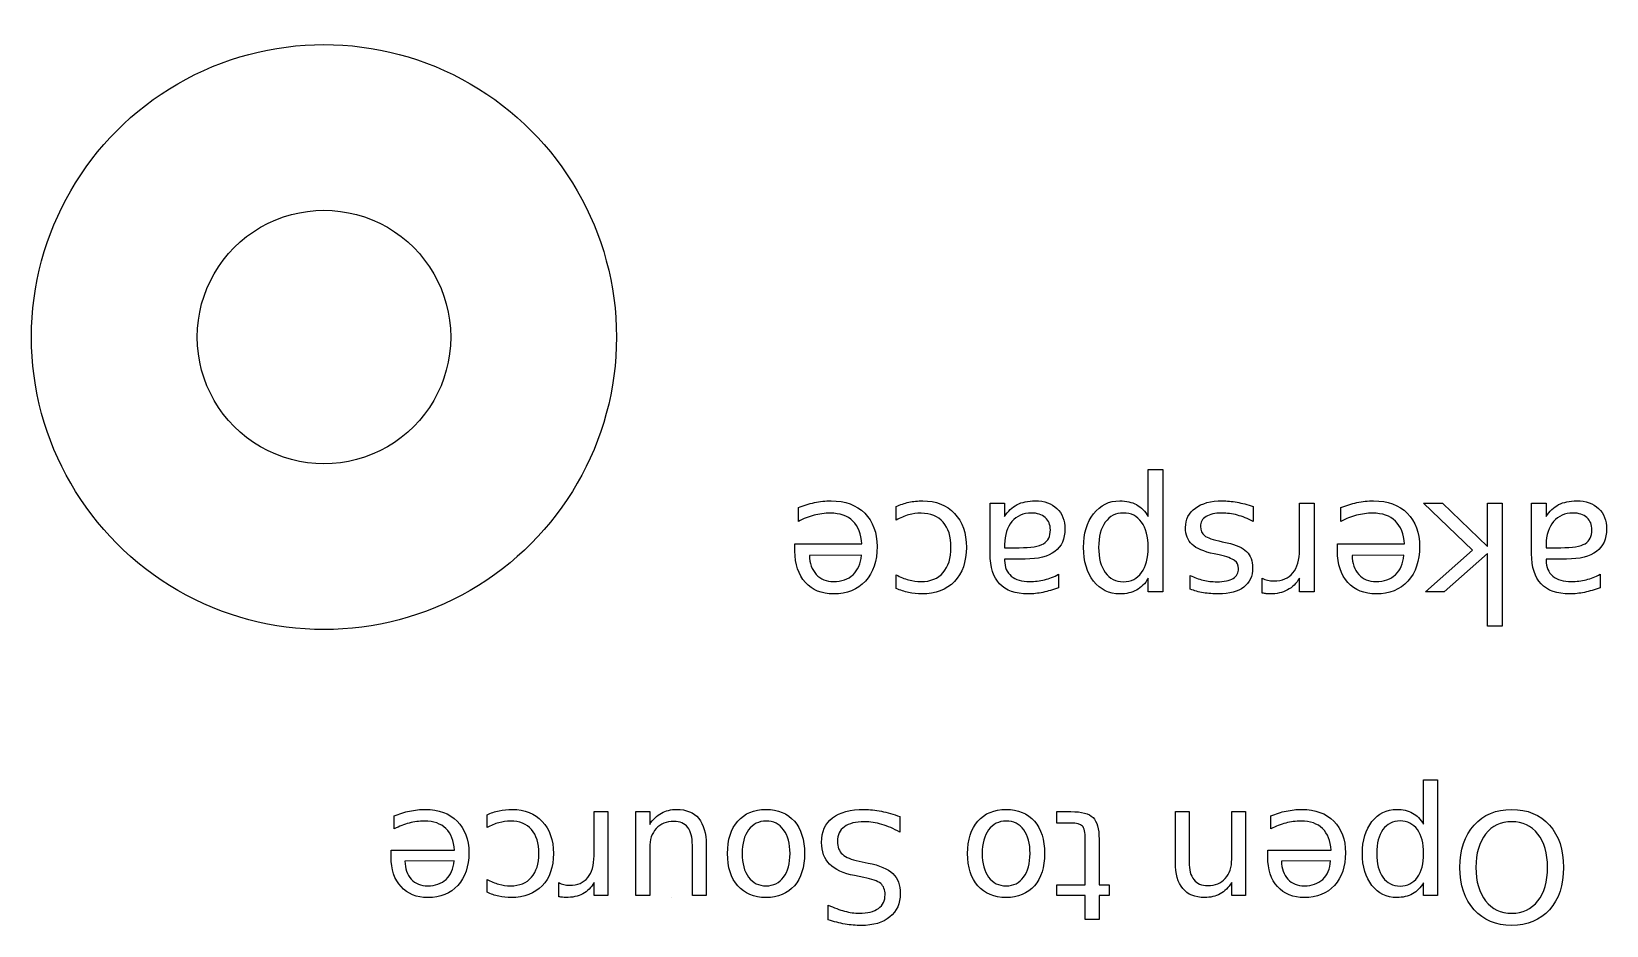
# Model space of a CAD drawing. Extents: x 10 to 227, y 10 to 289.
# Drawn here: x 34.38 to 49.92, y 172.34 to 181.16 of the extents above; entities that cross this region are included whole.
import ezdxf

# ---------------------------------------------------------------- set-up
doc = ezdxf.new("R2010")
doc.units = 0
doc.layers.add('Layer_1', color=7, linetype='CONTINUOUS')

msp = doc.modelspace()

# ---------------------------------------------------------------- linework, layer by layer
at = {"layer": 'Layer_1', "color": 7}
msp.add_line((38.516169, 178.147884), (38.516169, 178.147884), dxfattribs=at)
at = {"layer": 'Layer_1', "color": 5}
msp.add_line((40.150784, 178.147884), (40.150784, 178.147884), dxfattribs=at)
at = {"layer": 'Layer_1', "color": 3}
for p, q in [((45.395006, 176.378755), (45.395006, 176.842336)), ((45.395006, 176.842336), (45.539388, 176.842336)), ((45.539388, 176.842336), (45.539388, 175.635775)), ((41.94468, 176.32959), (41.94468, 176.465386)), ((42.910085, 176.343631), (42.910085, 176.476306)), ((43.835687, 176.011171), (43.835687, 176.509873)), ((43.835687, 176.509873), (43.979288, 176.509873)), ((43.979288, 176.509873), (43.979288, 176.377198)), ((46.431424, 176.477869), (46.431424, 176.329586)), ((46.887217, 176.049439), (46.887217, 176.509899)), ((46.887217, 176.509899), (47.031598, 176.509899)), ((47.031598, 176.509899), (47.031598, 175.635805)), ((47.29538, 176.32959), (47.29538, 176.465386)), ((48.593251, 176.044726), (48.110158, 176.509869)), ((48.110158, 176.509869), (48.297464, 176.509869)), ((48.297464, 176.509869), (48.741534, 176.082968)), ((48.741534, 176.082968), (48.741534, 176.509869)), ((48.741534, 176.509869), (48.885916, 176.509869)), ((48.885916, 176.509869), (48.885916, 175.295503)), ((49.17702, 176.011171), (49.17702, 176.509873)), ((49.17702, 176.509873), (49.320621, 176.509873)), ((49.320621, 176.509873), (49.320621, 176.377198)), ((45.395006, 176.378757), (45.395006, 176.378755)), ((41.911122, 176.036922), (41.911122, 176.107162)), ((41.911122, 176.107162), (42.571374, 176.107162)), ((41.911122, 176.036927), (41.911122, 176.036922)), ((43.835684, 176.011162), (43.835687, 176.011171)), ((43.979289, 176.102479), (43.979289, 176.070479)), ((43.979289, 176.070479), (44.122108, 176.070481)), ((44.906451, 176.073602), (44.906451, 176.073602)), ((46.094284, 175.998677), (46.045114, 176.009607)), ((46.123148, 176.129806), (46.173098, 176.118096)), ((47.26182, 176.036922), (47.26182, 176.107162)), ((47.26182, 176.107162), (47.922073, 176.107162)), ((47.261821, 176.036927), (47.26182, 176.036922)), ((48.129669, 175.635775), (48.593251, 176.044726)), ((48.741534, 176.012728), (48.313072, 175.635775)), ((48.741534, 175.295503), (48.741534, 176.012728)), ((49.177017, 176.011162), (49.17702, 176.011171)), ((49.320623, 176.102479), (49.320623, 176.070479)), ((49.320623, 176.070479), (49.463442, 176.070481)), ((42.566698, 175.995563), (42.054723, 175.994782)), ((44.180632, 175.958105), (43.979279, 175.958105)), ((43.979279, 175.958105), (43.979279, 175.944055)), ((47.917396, 175.995563), (47.405421, 175.994782)), ((49.521966, 175.958105), (49.320612, 175.958105)), ((49.320612, 175.958105), (49.320612, 175.944055)), ((42.910085, 175.669334), (42.910085, 175.80357)), ((44.509981, 175.808259), (44.509981, 175.675584)), ((45.395006, 175.635775), (45.395006, 175.76845)), ((45.810201, 175.66153), (45.810201, 175.797327)), ((46.520411, 175.622536), (46.519622, 175.770011)), ((46.887217, 175.635805), (46.887217, 175.771602)), ((49.851314, 175.808259), (49.851314, 175.675584)), ((42.910085, 175.669329), (42.910085, 175.669334)), ((45.539388, 175.635775), (45.395006, 175.635775)), ((45.810189, 175.661538), (45.810201, 175.66153)), ((47.031598, 175.635805), (46.887217, 175.635805)), ((48.313072, 175.635775), (48.129669, 175.635775)), ((48.885916, 175.295503), (48.741534, 175.295503)), ((48.111135, 173.343762), (48.111135, 173.782703)), ((48.111135, 173.782703), (48.247843, 173.782703)), ((48.247843, 173.782703), (48.247843, 172.640273)), ((37.960056, 173.297216), (37.960056, 173.425795)), ((38.874147, 173.310506), (38.874147, 173.436129)), ((39.929381, 173.031871), (39.929381, 173.467857)), ((39.929381, 173.467857), (40.066089, 173.467857)), ((40.066089, 173.467857), (40.066089, 172.640223)), ((40.342453, 172.640276), (40.342453, 173.46791)), ((40.342453, 173.46791), (40.478422, 173.46791)), ((40.478422, 173.46791), (40.478422, 173.340809)), ((42.945813, 173.419126), (42.945813, 173.265422)), ((44.493933, 173.354108), (44.493933, 173.467908)), ((44.493933, 173.467908), (44.633597, 173.467908)), ((45.662964, 172.968371), (45.662964, 173.467907)), ((45.662964, 173.467907), (45.798933, 173.467907)), ((45.798933, 173.467907), (45.798933, 172.972804)), ((46.219405, 173.000143), (46.219405, 173.467904)), ((46.219405, 173.467904), (46.356113, 173.467904)), ((46.356113, 173.467904), (46.356113, 172.64027)), ((46.605876, 173.297216), (46.605876, 173.425795)), ((44.633597, 173.354108), (44.493933, 173.354108)), ((48.111135, 173.343762), (48.111135, 173.343762)), ((37.928279, 173.020098), (37.928279, 173.086608)), ((37.928279, 173.086608), (38.553439, 173.086608)), ((40.478422, 173.109515), (40.478422, 172.640276)), ((40.899634, 172.640273), (40.899634, 173.136114)), ((41.035601, 173.141286), (41.035603, 173.141287)), ((41.035603, 173.141287), (41.035603, 172.640273)), ((44.773997, 172.745944), (44.773997, 173.195231)), ((44.910701, 173.19523), (44.910701, 172.745944)), ((46.5741, 173.020098), (46.5741, 173.086608)), ((46.5741, 173.086608), (47.199259, 173.086608)), ((47.648547, 173.054829), (47.648547, 173.054829)), ((37.928284, 173.020106), (37.928279, 173.020098)), ((38.549004, 172.980934), (38.064248, 172.980198)), ((42.543083, 172.978703), (42.633973, 172.960963)), ((45.662966, 172.968371), (45.662964, 172.968371)), ((46.574103, 173.020106), (46.5741, 173.020098)), ((47.194824, 172.980934), (46.710068, 172.980198)), ((38.874147, 172.672048), (38.874147, 172.799149)), ((39.582064, 172.627669), (39.581331, 172.767374)), ((39.929381, 172.640223), (39.929381, 172.768802)), ((41.626032, 172.735596), (41.626031, 172.735598)), ((42.589635, 172.818369), (42.499485, 172.836839)), ((43.993656, 172.735596), (43.993655, 172.735598)), ((44.493931, 172.640273), (44.493931, 172.745944)), ((44.493931, 172.745944), (44.773997, 172.745944)), ((44.910701, 172.745944), (45.010461, 172.745944)), ((45.010461, 172.745944), (45.010461, 172.640273)), ((46.219405, 172.64027), (46.219405, 172.768849)), ((48.111135, 172.640273), (48.111135, 172.765896)), ((38.874147, 172.672043), (38.874147, 172.672048)), ((40.066089, 172.640223), (39.929381, 172.640223)), ((40.478422, 172.640276), (40.342453, 172.640276)), ((40.693465, 172.620321), (40.693465, 172.620321)), ((41.035603, 172.640273), (40.899634, 172.640273)), ((41.626031, 172.620321), (41.626031, 172.620321)), ((43.993655, 172.620321), (43.993655, 172.620321)), ((44.773997, 172.640273), (44.493931, 172.640273)), ((44.773997, 172.405284), (44.773997, 172.640273)), ((45.010461, 172.640273), (44.910701, 172.640273)), ((44.910701, 172.640273), (44.910701, 172.405284)), ((46.356113, 172.64027), (46.219405, 172.64027)), ((48.247843, 172.640273), (48.111135, 172.640273)), ((42.240105, 172.40085), (42.240105, 172.546425)), ((48.980151, 172.465878), (48.980151, 172.465878)), ((42.240113, 172.400833), (42.240105, 172.40085)), ((44.910701, 172.405284), (44.773997, 172.405284)), ((48.980151, 172.344689), (48.980151, 172.344689))]:
    msp.add_line(p, q, dxfattribs=at)
at = {"layer": 'Layer_1', "color": 5}
for points in [[(35.823861, 180.646034), (36.716364, 181.161321), (37.815974, 181.161321), (38.708477, 180.646034)], [(34.381554, 178.147884), (34.381554, 179.178458), (34.931358, 180.130747), (35.823861, 180.646034)], [(38.708477, 180.646034), (39.60098, 180.130747), (40.150784, 179.178458), (40.150784, 178.147884)], [(35.823861, 175.649734), (34.931358, 176.165021), (34.381554, 177.11731), (34.381554, 178.147884)], [(40.150784, 178.147884), (40.150784, 177.11731), (39.60098, 176.165021), (38.708477, 175.649734)], [(38.708477, 175.649734), (37.815974, 175.134447), (36.716364, 175.134447), (35.823861, 175.649734)]]:
    msp.add_open_spline(points, degree=3, dxfattribs=at)
at = {"layer": 'Layer_1', "color": 7}
for points in [[(36.641169, 179.230416), (37.02792, 179.453707), (37.504418, 179.453707), (37.891169, 179.230416)], [(36.016169, 178.147884), (36.016169, 178.594466), (36.254418, 179.007125), (36.641169, 179.230416)], [(37.891169, 179.230416), (38.27792, 179.007125), (38.516169, 178.594466), (38.516169, 178.147884)], [(36.641169, 177.065352), (36.254418, 177.288643), (36.016169, 177.701302), (36.016169, 178.147884)], [(38.516169, 178.147884), (38.516169, 177.701302), (38.27792, 177.288643), (37.891169, 177.065352)], [(37.891169, 177.065352), (37.504418, 176.842061), (37.02792, 176.842061), (36.641169, 177.065352)]]:
    msp.add_open_spline(points, degree=3, dxfattribs=at)
at = {"layer": 'Layer_1', "color": 3}
for points in [[(41.94468, 176.465386), (41.996187, 176.487239), (42.048997, 176.503889), (42.10311, 176.515336)], [(42.10311, 176.515336), (42.157223, 176.526783), (42.212114, 176.532506), (42.267783, 176.532506)], [(42.267783, 176.532506), (42.407222, 176.532506), (42.517784, 176.491923), (42.59947, 176.410758)], [(42.910085, 176.476306), (42.950145, 176.495039), (42.991769, 176.509086), (43.034956, 176.518446)], [(43.034956, 176.518446), (43.077623, 176.527813), (43.123148, 176.532496), (43.171533, 176.532496)], [(43.171533, 176.532496), (43.303167, 176.532496), (43.407746, 176.491133), (43.48527, 176.408406)], [(43.979288, 176.377198), (44.012068, 176.430271), (44.052911, 176.469553), (44.101817, 176.495044)], [(44.101817, 176.495044), (44.150724, 176.520017), (44.210557, 176.532504), (44.281318, 176.532504)], [(44.281318, 176.532504), (44.370809, 176.532504), (44.442089, 176.507531), (44.495159, 176.457584)], [(44.857283, 176.406071), (44.923363, 176.490358), (45.009472, 176.532502), (45.115609, 176.532502)], [(45.115609, 176.532502), (45.179602, 176.532502), (45.234753, 176.520015), (45.281062, 176.495042)], [(45.281062, 176.495042), (45.326849, 176.469549), (45.36483, 176.430787), (45.395006, 176.378757)], [(45.860142, 176.461479), (45.924135, 176.508826), (46.012325, 176.532499), (46.124711, 176.532499)], [(46.124711, 176.532499), (46.171538, 176.532499), (46.220445, 176.527816), (46.271434, 176.518449)], [(46.271434, 176.518449), (46.321901, 176.509602), (46.375231, 176.496076), (46.431424, 176.477869)], [(47.29538, 176.465386), (47.346887, 176.487239), (47.399696, 176.503889), (47.453809, 176.515336)], [(47.453809, 176.515336), (47.507922, 176.526783), (47.562813, 176.532506), (47.618482, 176.532506)], [(47.618482, 176.532506), (47.757921, 176.532506), (47.868483, 176.491923), (47.950169, 176.410758)], [(49.320621, 176.377198), (49.353401, 176.430271), (49.394244, 176.469553), (49.44315, 176.495044)], [(49.44315, 176.495044), (49.492057, 176.520017), (49.55189, 176.532504), (49.622651, 176.532504)], [(49.622651, 176.532504), (49.712142, 176.532504), (49.783422, 176.507531), (49.836492, 176.457584)], [(42.099208, 176.39046), (42.047181, 176.376933), (41.995672, 176.356643), (41.94468, 176.32959)], [(42.259198, 176.41075), (42.204045, 176.41075), (42.150715, 176.403987), (42.099208, 176.39046)], [(42.482404, 176.33349), (42.428817, 176.384997), (42.354415, 176.41075), (42.259198, 176.41075)], [(42.571374, 176.107162), (42.565107, 176.206018), (42.535451, 176.281461), (42.482404, 176.33349)], [(42.59947, 176.410758), (42.680636, 176.329592), (42.721219, 176.21981), (42.721219, 176.081412)], [(43.032614, 176.394361), (42.991514, 176.382914), (42.950671, 176.366004), (42.910085, 176.343631)], [(43.155924, 176.410751), (43.114297, 176.410751), (43.073194, 176.405288), (43.032614, 176.394361)], [(43.372886, 176.322561), (43.321379, 176.381354), (43.249059, 176.410751), (43.155924, 176.410751)], [(43.450146, 176.0736), (43.450146, 176.180261), (43.424393, 176.263248), (43.372886, 176.322561)], [(43.48527, 176.408406), (43.562793, 176.325679), (43.601555, 176.214076), (43.601555, 176.073597)], [(44.051869, 176.328026), (44.003482, 176.271313), (43.979289, 176.19613), (43.979289, 176.102479)], [(44.243076, 176.412316), (44.163471, 176.412316), (44.099736, 176.384219), (44.051869, 176.328026)], [(44.380434, 176.367826), (44.346614, 176.397486), (44.300828, 176.412316), (44.243076, 176.412316)], [(44.430384, 176.246078), (44.430384, 176.297065), (44.413734, 176.337647), (44.380434, 176.367826)], [(44.495159, 176.457584), (44.547706, 176.407117), (44.573979, 176.339739), (44.573979, 176.25545)], [(44.757383, 176.073603), (44.757383, 176.210961), (44.790683, 176.321784), (44.857283, 176.406071)], [(44.972011, 176.322563), (44.928304, 176.26221), (44.906451, 176.179223), (44.906451, 176.073602)], [(45.150732, 176.412313), (45.074769, 176.412313), (45.015196, 176.382396), (44.972011, 176.322563)], [(45.330234, 176.322563), (45.286527, 176.382396), (45.226693, 176.412313), (45.150732, 176.412313)], [(45.395014, 176.073602), (45.395014, 176.179222), (45.373421, 176.262209), (45.330234, 176.322563)], [(45.763372, 176.26871), (45.763372, 176.349876), (45.795629, 176.414132), (45.860142, 176.461479)], [(45.965501, 176.377976), (45.929081, 176.354563), (45.910871, 176.321786), (45.910871, 176.279646)], [(46.121589, 176.412316), (46.053951, 176.412316), (46.001922, 176.400869), (45.965501, 176.377976)], [(46.274555, 176.392026), (46.223048, 176.405553), (46.17206, 176.412316), (46.121589, 176.412316)], [(46.431424, 176.329586), (46.378351, 176.357159), (46.326061, 176.377973), (46.274555, 176.392026)], [(47.449907, 176.39046), (47.39788, 176.376933), (47.346371, 176.356643), (47.29538, 176.32959)], [(47.609897, 176.41075), (47.554744, 176.41075), (47.501414, 176.403987), (47.449907, 176.39046)], [(47.833103, 176.33349), (47.77951, 176.384997), (47.705108, 176.41075), (47.609897, 176.41075)], [(47.922073, 176.107162), (47.915806, 176.206018), (47.88615, 176.281461), (47.833103, 176.33349)], [(47.950169, 176.410758), (48.031335, 176.329592), (48.071918, 176.21981), (48.071918, 176.081412)], [(49.393203, 176.328026), (49.344816, 176.271313), (49.320623, 176.19613), (49.320623, 176.102479)], [(49.584411, 176.412316), (49.504806, 176.412316), (49.44107, 176.384219), (49.393203, 176.328026)], [(49.721768, 176.367826), (49.687948, 176.397486), (49.642162, 176.412316), (49.584411, 176.412316)], [(49.771718, 176.246078), (49.771718, 176.297065), (49.755068, 176.337647), (49.721768, 176.367826)], [(49.836492, 176.457584), (49.889039, 176.407117), (49.915312, 176.339739), (49.915312, 176.25545)], [(44.363264, 176.110281), (44.408011, 176.136814), (44.430384, 176.18208), (44.430384, 176.246078)], [(44.573979, 176.25545), (44.573979, 176.157115), (44.541199, 176.082973), (44.475639, 176.033025)], [(45.828152, 176.102477), (45.784965, 176.142017), (45.763372, 176.197428), (45.763372, 176.26871)], [(45.910871, 176.279646), (45.910871, 176.240626), (45.924138, 176.210709), (45.950671, 176.189896)], [(45.950671, 176.189896), (45.976684, 176.169083), (46.034177, 176.149053), (46.123148, 176.129806)], [(49.704598, 176.110281), (49.749345, 176.136814), (49.771718, 176.18208), (49.771718, 176.246078)], [(49.915312, 176.25545), (49.915312, 176.157115), (49.882532, 176.082973), (49.816972, 176.033025)], [(42.01414, 175.728653), (41.945461, 175.804096), (41.911122, 175.906854), (41.911122, 176.036927)], [(42.721219, 176.081412), (42.721219, 175.938331), (42.682717, 175.824907), (42.605713, 175.74114)], [(43.372886, 175.82542), (43.424393, 175.884213), (43.450146, 175.96694), (43.450146, 176.0736)], [(43.601555, 176.073597), (43.601555, 175.931037), (43.562533, 175.818914), (43.484489, 175.737228)], [(43.929334, 175.713034), (43.866901, 175.778594), (43.835684, 175.87797), (43.835684, 176.011162)], [(44.122108, 176.070481), (44.238133, 176.070481), (44.318519, 176.083748), (44.363264, 176.110281)], [(44.475639, 176.033025), (44.409559, 175.983078), (44.311223, 175.958105), (44.180632, 175.958105)], [(44.857283, 175.741136), (44.790683, 175.825423), (44.757383, 175.936246), (44.757383, 176.073603)], [(44.906451, 176.073602), (44.906451, 175.967983), (44.928304, 175.885256), (44.972011, 175.825422)], [(45.330234, 175.825422), (45.373421, 175.885255), (45.395014, 175.967982), (45.395014, 176.073602)], [(46.045114, 176.009607), (45.943137, 176.03146), (45.870816, 176.062417), (45.828152, 176.102477)], [(46.24803, 175.944827), (46.222537, 175.96356), (46.171288, 175.98151), (46.094284, 175.998677)], [(46.173098, 176.118096), (46.262069, 176.099363), (46.326325, 176.070746), (46.365867, 176.032246)], [(46.365867, 176.032246), (46.405407, 175.993226), (46.425177, 175.939896), (46.425177, 175.872256)], [(46.822437, 175.822331), (46.865624, 175.874878), (46.887217, 175.95058), (46.887217, 176.049439)], [(47.364839, 175.728653), (47.29616, 175.804096), (47.261821, 175.906854), (47.261821, 176.036927)], [(48.071918, 176.081412), (48.071918, 175.938331), (48.033416, 175.824907), (47.956413, 175.74114)], [(49.270667, 175.713034), (49.208234, 175.778594), (49.177017, 175.87797), (49.177017, 176.011162)], [(49.463442, 176.070481), (49.579467, 176.070481), (49.659853, 176.083748), (49.704598, 176.110281)], [(49.816972, 176.033025), (49.750892, 175.983078), (49.652557, 175.958105), (49.521966, 175.958105)], [(42.054723, 175.994782), (42.05579, 175.916217), (42.077903, 175.853522), (42.121063, 175.806696)], [(42.483968, 175.804356), (42.531835, 175.849623), (42.559411, 175.913358), (42.566698, 175.995563)], [(43.979279, 175.944055), (43.979279, 175.877975), (44.001132, 175.826986), (44.044839, 175.791089)], [(46.2332, 175.767667), (46.26858, 175.78952), (46.28627, 175.822297), (46.28627, 175.865997)], [(46.28627, 175.865997), (46.28627, 175.899297), (46.273523, 175.925574), (46.24803, 175.944827)], [(46.425177, 175.872256), (46.425177, 175.790049), (46.39604, 175.726573), (46.337767, 175.681828)], [(47.405421, 175.994782), (47.406488, 175.916217), (47.428601, 175.853522), (47.471761, 175.806696)], [(47.834666, 175.804356), (47.882533, 175.849623), (47.910109, 175.913358), (47.917396, 175.995563)], [(49.320612, 175.944055), (49.320612, 175.877975), (49.342465, 175.826986), (49.386172, 175.791089)], [(42.292757, 175.614709), (42.17517, 175.614709), (42.082298, 175.65269), (42.01414, 175.728653)], [(42.121063, 175.806696), (42.16373, 175.759869), (42.220442, 175.736456), (42.291199, 175.736456)], [(42.291199, 175.736456), (42.371324, 175.736456), (42.435581, 175.759089), (42.483968, 175.804356)], [(42.605713, 175.74114), (42.52819, 175.656853), (42.423871, 175.614709), (42.292757, 175.614709)], [(42.910085, 175.80357), (42.950665, 175.781197), (42.991508, 175.764547), (43.032614, 175.75362)], [(43.032614, 175.75362), (43.073194, 175.742173), (43.114297, 175.73645), (43.155924, 175.73645)], [(43.155924, 175.73645), (43.249057, 175.73645), (43.321377, 175.766107), (43.372886, 175.82542)], [(43.484489, 175.737228), (43.405925, 175.655542), (43.298484, 175.614699), (43.162167, 175.614699)], [(44.212633, 175.614704), (44.086202, 175.614704), (43.991769, 175.647481), (43.929334, 175.713034)], [(44.044839, 175.791089), (44.088026, 175.754669), (44.1489, 175.736459), (44.227462, 175.736459)], [(44.227462, 175.736459), (44.277409, 175.736459), (44.326056, 175.742442), (44.373404, 175.754409)], [(44.373404, 175.754409), (44.420751, 175.766376), (44.466276, 175.784326), (44.509981, 175.808259)], [(45.115609, 175.614705), (45.009469, 175.614705), (44.92336, 175.656849), (44.857283, 175.741136)], [(44.972011, 175.825422), (45.015198, 175.765069), (45.074771, 175.734892), (45.150732, 175.734892)], [(45.150732, 175.734892), (45.226695, 175.734892), (45.286529, 175.765069), (45.330234, 175.825422)], [(45.395006, 175.76845), (45.364826, 175.716423), (45.326845, 175.677922), (45.281062, 175.652945)], [(45.810201, 175.797327), (45.850781, 175.776514), (45.892925, 175.760904), (45.936633, 175.750497)], [(45.936633, 175.750497), (45.98034, 175.74009), (46.025605, 175.734887), (46.072429, 175.734887)], [(46.072429, 175.734887), (46.14371, 175.734887), (46.1973, 175.745814), (46.2332, 175.767667)], [(46.519622, 175.770011), (46.535749, 175.760644), (46.553439, 175.753881), (46.572692, 175.749721)], [(46.572692, 175.749721), (46.591425, 175.745054), (46.612239, 175.742721), (46.635132, 175.742721)], [(46.635132, 175.742721), (46.716297, 175.742721), (46.778732, 175.769258), (46.822437, 175.822331)], [(46.887217, 175.771602), (46.857037, 175.718529), (46.817755, 175.679247), (46.76937, 175.653756)], [(47.643456, 175.614709), (47.52587, 175.614709), (47.432998, 175.65269), (47.364839, 175.728653)], [(47.471761, 175.806696), (47.514428, 175.759869), (47.57114, 175.736456), (47.641897, 175.736456)], [(47.641897, 175.736456), (47.722022, 175.736456), (47.786279, 175.759089), (47.834666, 175.804356)], [(47.956413, 175.74114), (47.878889, 175.656853), (47.77457, 175.614709), (47.643456, 175.614709)], [(49.553967, 175.614704), (49.427536, 175.614704), (49.333102, 175.647481), (49.270667, 175.713034)], [(49.386172, 175.791089), (49.429359, 175.754669), (49.490233, 175.736459), (49.568795, 175.736459)], [(49.568795, 175.736459), (49.618742, 175.736459), (49.667389, 175.742442), (49.714737, 175.754409)], [(49.714737, 175.754409), (49.762084, 175.766376), (49.807609, 175.784326), (49.851314, 175.808259)], [(43.032614, 175.628749), (42.990474, 175.637596), (42.949631, 175.651122), (42.910085, 175.669329)], [(43.162167, 175.614699), (43.11794, 175.614699), (43.074756, 175.619382), (43.032614, 175.628749)], [(44.357015, 175.630314), (44.307588, 175.619907), (44.259461, 175.614704), (44.212633, 175.614704)], [(44.509981, 175.675584), (44.457434, 175.655291), (44.406446, 175.640201), (44.357015, 175.630314)], [(45.281062, 175.652945), (45.234755, 175.627452), (45.179604, 175.614705), (45.115609, 175.614705)], [(45.939743, 175.626418), (45.892916, 175.634225), (45.849732, 175.645931), (45.810189, 175.661538)], [(46.089587, 175.614708), (46.036514, 175.614708), (45.986566, 175.618611), (45.939743, 175.626418)], [(46.337767, 175.681828), (46.279494, 175.637081), (46.196767, 175.614708), (46.089587, 175.614708)], [(46.560211, 175.617036), (46.548244, 175.618103), (46.534978, 175.619936), (46.520411, 175.622536)], [(46.592991, 175.614736), (46.583104, 175.614736), (46.572178, 175.615503), (46.560211, 175.617036)], [(46.76937, 175.653756), (46.720983, 175.627743), (46.66219, 175.614736), (46.592991, 175.614736)], [(49.698348, 175.630314), (49.648921, 175.619907), (49.600794, 175.614704), (49.553967, 175.614704)], [(49.851314, 175.675584), (49.798767, 175.655291), (49.747779, 175.640201), (49.698348, 175.630314)], [(37.960056, 173.425795), (38.008829, 173.446488), (38.058832, 173.462252), (38.110065, 173.473085)], [(38.257857, 173.374066), (38.205637, 173.374066), (38.155141, 173.367663), (38.10637, 173.354856)], [(38.110065, 173.473085), (38.161298, 173.483925), (38.213272, 173.489345), (38.265985, 173.489345)], [(38.469199, 173.300906), (38.418459, 173.349679), (38.348012, 173.374066), (38.257857, 173.374066)], [(38.265985, 173.489345), (38.398012, 173.489345), (38.502698, 173.450919), (38.580043, 173.374067)], [(38.580043, 173.374067), (38.656895, 173.297215), (38.695321, 173.193268), (38.695321, 173.062226)], [(38.874147, 173.436129), (38.91208, 173.453862), (38.951491, 173.467162), (38.99238, 173.476029)], [(38.990163, 173.358536), (38.951243, 173.347696), (38.912571, 173.331686), (38.874147, 173.310506)], [(39.106919, 173.374056), (39.067506, 173.374056), (39.028587, 173.368883), (38.990163, 173.358536)], [(38.99238, 173.476029), (39.032773, 173.484896), (39.075879, 173.489329), (39.121698, 173.489329)], [(39.312349, 173.290556), (39.263576, 173.346223), (39.195099, 173.374056), (39.106919, 173.374056)], [(39.121698, 173.489329), (39.246336, 173.489329), (39.345356, 173.450164), (39.418759, 173.371834)], [(39.418759, 173.371834), (39.492162, 173.293505), (39.528864, 173.187834), (39.528864, 173.054821)], [(40.478422, 173.340809), (40.511429, 173.391056), (40.549854, 173.428496), (40.593699, 173.453131)], [(40.716368, 173.371105), (40.642965, 173.371105), (40.585079, 173.347705), (40.542712, 173.300905)], [(40.593699, 173.453131), (40.637052, 173.477271), (40.687548, 173.489341), (40.745186, 173.489341)], [(40.853814, 173.312725), (40.823267, 173.351645), (40.777452, 173.371105), (40.716368, 173.371105)], [(40.745186, 173.489341), (40.840265, 173.489341), (40.912437, 173.459781), (40.961701, 173.400661)], [(40.961701, 173.400661), (41.010968, 173.341541), (41.035601, 173.255083), (41.035601, 173.141286)], [(41.246206, 173.054829), (41.246206, 173.190305), (41.279952, 173.296715), (41.347444, 173.374059)], [(41.347444, 173.374059), (41.414935, 173.450911), (41.507798, 173.489337), (41.626031, 173.489337)], [(41.626032, 173.374059), (41.553614, 173.374059), (41.496222, 173.345486), (41.453855, 173.288339)], [(41.626031, 173.489337), (41.744757, 173.489337), (41.837866, 173.450911), (41.905358, 173.374059)], [(41.799687, 173.289079), (41.75732, 173.345732), (41.699435, 173.374059), (41.626032, 173.374059)], [(41.905358, 173.374059), (41.972357, 173.296715), (42.005856, 173.190305), (42.005856, 173.054829)], [(42.173601, 173.163459), (42.173601, 173.270362), (42.209564, 173.351401), (42.281489, 173.406576)], [(42.281489, 173.406576), (42.352922, 173.461749), (42.457854, 173.489336), (42.596285, 173.489336)], [(42.596285, 173.368132), (42.511058, 173.368132), (42.445291, 173.351382), (42.398983, 173.317882)], [(42.596285, 173.489336), (42.648505, 173.489336), (42.704173, 173.483423), (42.76329, 173.471596)], [(42.767724, 173.342272), (42.709591, 173.359512), (42.652444, 173.368132), (42.596285, 173.368132)], [(42.76329, 173.471596), (42.821917, 173.459769), (42.882758, 173.442279), (42.945813, 173.419126)], [(43.61383, 173.054829), (43.61383, 173.190305), (43.647576, 173.296715), (43.715068, 173.374059)], [(43.715068, 173.374059), (43.782559, 173.450911), (43.875422, 173.489337), (43.993655, 173.489337)], [(43.993656, 173.374059), (43.921238, 173.374059), (43.863846, 173.345486), (43.821479, 173.288339)], [(43.993655, 173.489337), (44.112381, 173.489337), (44.20549, 173.450911), (44.272982, 173.374059)], [(44.167312, 173.289079), (44.124945, 173.345732), (44.06706, 173.374059), (43.993656, 173.374059)], [(44.272982, 173.374059), (44.339981, 173.296715), (44.37348, 173.190305), (44.37348, 173.054829)], [(44.633597, 173.467908), (44.738529, 173.467908), (44.810947, 173.448448), (44.850851, 173.409528)], [(44.850851, 173.409528), (44.890751, 173.370115), (44.910701, 173.298682), (44.910701, 173.19523)], [(46.605876, 173.425795), (46.654649, 173.446488), (46.704652, 173.462252), (46.755885, 173.473085)], [(46.903677, 173.374066), (46.851457, 173.374066), (46.800961, 173.367663), (46.75219, 173.354856)], [(46.755885, 173.473085), (46.807118, 173.483925), (46.859092, 173.489345), (46.911805, 173.489345)], [(47.115019, 173.300906), (47.064279, 173.349679), (46.993832, 173.374066), (46.903677, 173.374066)], [(46.911805, 173.489345), (47.043832, 173.489345), (47.148518, 173.450919), (47.225863, 173.374067)], [(47.225863, 173.374067), (47.302714, 173.297215), (47.34114, 173.193268), (47.34114, 173.062226)], [(47.507403, 173.054828), (47.507403, 173.184885), (47.538933, 173.289817), (47.601993, 173.369624)], [(47.601993, 173.369624), (47.66456, 173.449432), (47.746091, 173.489336), (47.846588, 173.489336)], [(47.879838, 173.375537), (47.807913, 173.375537), (47.751506, 173.34721), (47.710617, 173.290557)], [(47.846588, 173.489336), (47.907181, 173.489336), (47.959401, 173.477513), (48.003247, 173.453866)], [(48.049799, 173.290557), (48.008419, 173.34721), (47.951765, 173.375537), (47.879838, 173.375537)], [(48.003247, 173.453866), (48.0466, 173.429726), (48.082563, 173.393025), (48.111135, 173.343762)], [(48.609194, 173.334155), (48.70181, 173.43761), (48.825462, 173.489337), (48.980151, 173.489337)], [(48.980151, 173.368147), (48.87177, 173.368147), (48.786051, 173.327751), (48.722994, 173.246958)], [(48.980151, 173.489337), (49.135333, 173.489337), (49.259478, 173.43761), (49.352587, 173.334155)], [(49.238787, 173.246958), (49.174747, 173.327751), (49.088535, 173.368147), (48.980151, 173.368147)], [(38.10637, 173.354856), (38.057103, 173.342049), (38.008332, 173.322836), (37.960056, 173.297216)], [(38.553439, 173.086608), (38.547506, 173.180209), (38.519426, 173.251642), (38.469199, 173.300906)], [(39.385509, 173.054828), (39.385509, 173.155819), (39.361122, 173.234395), (39.312349, 173.290556)], [(40.542712, 173.300905), (40.499852, 173.254105), (40.478422, 173.190308), (40.478422, 173.109515)], [(40.899634, 173.136114), (40.899634, 173.214444), (40.884361, 173.273314), (40.853814, 173.312725)], [(41.453855, 173.288339), (41.411488, 173.231192), (41.390305, 173.153355), (41.390305, 173.054828)], [(41.862497, 173.054829), (41.862497, 173.15385), (41.84156, 173.231933), (41.799687, 173.289079)], [(42.398983, 173.317882), (42.352676, 173.284382), (42.329523, 173.236596), (42.329523, 173.174524)], [(42.945813, 173.265422), (42.88522, 173.299415), (42.825857, 173.325032), (42.767724, 173.342272)], [(43.821479, 173.288339), (43.779112, 173.231192), (43.757929, 173.153355), (43.757929, 173.054828)], [(44.230122, 173.054829), (44.230122, 173.15385), (44.209185, 173.231933), (44.167312, 173.289079)], [(44.746657, 173.325288), (44.727937, 173.344501), (44.69025, 173.354108), (44.633597, 173.354108)], [(44.773997, 173.195231), (44.773997, 173.262722), (44.764884, 173.306075), (44.746657, 173.325288)], [(46.75219, 173.354856), (46.702923, 173.342049), (46.654152, 173.322836), (46.605876, 173.297216)], [(47.199259, 173.086608), (47.193326, 173.180209), (47.165246, 173.251642), (47.115019, 173.300906)], [(47.710617, 173.290557), (47.669237, 173.23341), (47.648547, 173.154834), (47.648547, 173.054829)], [(48.111129, 173.054829), (48.111129, 173.154834), (48.090686, 173.23341), (48.049799, 173.290557)], [(48.47027, 172.917382), (48.47027, 173.091284), (48.516578, 173.230208), (48.609194, 173.334155)], [(48.722994, 173.246958), (48.659441, 173.166165), (48.627664, 173.056307), (48.627664, 172.917382)], [(49.334117, 172.917382), (49.334117, 173.056307), (49.30234, 173.166165), (49.238787, 173.246958)], [(49.352587, 173.334155), (49.445203, 173.230701), (49.491511, 173.091777), (49.491511, 172.917382)], [(38.695321, 173.062226), (38.695321, 172.926751), (38.658866, 172.819355), (38.585955, 172.74004)], [(39.312349, 172.819839), (39.361122, 172.875506), (39.385509, 172.953835), (39.385509, 173.054828)], [(39.528864, 173.054821), (39.528864, 172.919838), (39.491916, 172.813674), (39.41802, 172.736329)], [(41.347444, 172.735598), (41.279952, 172.81245), (41.246206, 172.91886), (41.246206, 173.054829)], [(41.390305, 173.054828), (41.390305, 172.956793), (41.411488, 172.879202), (41.453855, 172.822056)], [(41.798947, 172.821318), (41.841314, 172.877971), (41.862497, 172.955808), (41.862497, 173.054829)], [(42.005856, 173.054829), (42.005856, 172.91886), (41.972357, 172.81245), (41.905358, 172.735598)], [(42.253411, 172.949161), (42.200204, 173.002368), (42.173601, 173.0738), (42.173601, 173.163459)], [(42.329523, 173.174524), (42.329523, 173.120331), (42.346273, 173.077964), (42.379773, 173.047423)], [(42.379773, 173.047423), (42.41278, 173.016883), (42.467216, 172.993976), (42.543083, 172.978703)], [(43.715068, 172.735598), (43.647576, 172.81245), (43.61383, 172.91886), (43.61383, 173.054829)], [(43.757929, 173.054828), (43.757929, 172.956793), (43.779112, 172.879202), (43.821479, 172.822056)], [(44.166572, 172.821318), (44.208939, 172.877971), (44.230122, 172.955808), (44.230122, 173.054829)], [(44.37348, 173.054829), (44.37348, 172.91886), (44.339981, 172.81245), (44.272982, 172.735598)], [(47.34114, 173.062226), (47.34114, 172.926751), (47.304685, 172.819355), (47.231774, 172.74004)], [(47.601993, 172.740031), (47.538933, 172.819839), (47.507403, 172.924771), (47.507403, 173.054828)], [(47.648547, 173.054829), (47.648547, 172.954823), (47.669237, 172.876493), (47.710617, 172.81984)], [(48.049799, 172.81984), (48.090686, 172.876493), (48.111129, 172.954823), (48.111129, 173.054829)], [(38.025824, 172.728217), (37.960797, 172.79965), (37.928284, 172.896946), (37.928284, 173.020106)], [(38.064248, 172.980198), (38.065248, 172.905809), (38.086185, 172.846446), (38.127058, 172.802109)], [(38.470674, 172.799889), (38.515994, 172.842749), (38.542104, 172.903097), (38.549004, 172.980934)], [(39.868051, 172.816834), (39.908938, 172.866594), (39.929381, 172.938273), (39.929381, 173.031871)], [(42.499485, 172.836839), (42.388148, 172.858019), (42.306124, 172.89546), (42.253411, 172.949161)], [(42.633973, 172.960963), (42.74531, 172.938796), (42.825856, 172.904065), (42.875613, 172.85677)], [(45.736126, 172.708996), (45.687353, 172.767623), (45.662966, 172.854081), (45.662966, 172.968371)], [(45.798933, 172.972804), (45.798933, 172.894475), (45.814206, 172.835851), (45.844753, 172.796932)], [(46.155855, 172.808752), (46.198222, 172.855552), (46.219405, 172.919349), (46.219405, 173.000143)], [(46.671643, 172.728217), (46.606616, 172.79965), (46.574103, 172.896946), (46.574103, 173.020106)], [(46.710068, 172.980198), (46.711068, 172.905809), (46.732005, 172.846446), (46.772878, 172.802109)], [(47.116494, 172.799889), (47.161814, 172.842749), (47.187924, 172.903097), (47.194824, 172.980934)], [(48.609194, 172.50061), (48.516578, 172.604064), (48.47027, 172.742988), (48.47027, 172.917382)], [(48.627664, 172.917382), (48.627664, 172.777965), (48.659441, 172.667861), (48.722994, 172.587068)], [(49.238787, 172.587068), (49.30234, 172.667861), (49.334117, 172.777965), (49.334117, 172.917382)], [(49.491511, 172.917382), (49.491511, 172.742988), (49.445203, 172.604064), (49.352587, 172.50061)], [(38.127058, 172.802109), (38.167458, 172.757769), (38.221156, 172.735599), (38.288151, 172.735599)], [(38.288151, 172.735599), (38.364018, 172.735599), (38.424859, 172.757029), (38.470674, 172.799889)], [(38.585955, 172.74004), (38.512552, 172.660233), (38.413777, 172.620329), (38.289632, 172.620329)], [(38.874147, 172.799149), (38.912574, 172.777962), (38.951246, 172.762199), (38.990163, 172.751859)], [(38.990163, 172.751859), (39.02859, 172.741019), (39.067508, 172.735599), (39.106919, 172.735599)], [(39.106919, 172.735599), (39.195101, 172.735599), (39.263578, 172.763679), (39.312349, 172.819839)], [(39.41802, 172.736329), (39.343632, 172.658985), (39.241902, 172.620313), (39.11283, 172.620313)], [(39.581331, 172.767374), (39.596604, 172.758507), (39.613354, 172.752104), (39.631581, 172.748164)], [(39.631581, 172.748164), (39.649314, 172.743697), (39.669021, 172.741464), (39.690701, 172.741464)], [(39.690701, 172.741464), (39.767552, 172.741464), (39.826669, 172.766587), (39.868051, 172.816834)], [(39.929381, 172.768802), (39.900808, 172.718555), (39.863614, 172.681361), (39.817799, 172.657219)], [(41.626031, 172.620321), (41.507798, 172.620321), (41.414935, 172.658747), (41.347444, 172.735598)], [(41.453855, 172.822056), (41.496222, 172.764416), (41.553614, 172.735596), (41.626032, 172.735596)], [(41.626031, 172.735598), (41.698942, 172.735598), (41.75658, 172.764171), (41.798947, 172.821318)], [(41.905358, 172.735598), (41.837866, 172.658747), (41.744757, 172.620321), (41.626031, 172.620321)], [(42.756639, 172.758509), (42.727079, 172.783142), (42.671411, 172.803096), (42.589635, 172.818369)], [(42.800239, 172.647665), (42.800239, 172.696438), (42.785706, 172.733386), (42.756639, 172.758509)], [(42.875613, 172.85677), (42.925373, 172.809477), (42.950253, 172.743709), (42.950253, 172.659468)], [(43.993655, 172.620321), (43.875422, 172.620321), (43.782559, 172.658747), (43.715068, 172.735598)], [(43.821479, 172.822056), (43.863846, 172.764416), (43.921238, 172.735596), (43.993656, 172.735596)], [(43.993655, 172.735598), (44.066566, 172.735598), (44.124205, 172.764171), (44.166572, 172.821318)], [(44.272982, 172.735598), (44.20549, 172.658747), (44.112381, 172.620321), (43.993655, 172.620321)], [(45.844753, 172.796932), (45.8753, 172.758012), (45.921115, 172.738552), (45.982199, 172.738552)], [(45.982199, 172.738552), (46.055602, 172.738552), (46.113488, 172.761952), (46.155855, 172.808752)], [(46.219405, 172.768849), (46.186892, 172.719089), (46.148712, 172.681895), (46.104867, 172.657266)], [(46.772878, 172.802109), (46.813271, 172.757769), (46.866969, 172.735599), (46.933971, 172.735599)], [(46.933971, 172.735599), (47.009838, 172.735599), (47.070679, 172.757029), (47.116494, 172.799889)], [(47.231774, 172.74004), (47.158371, 172.660233), (47.059597, 172.620329), (46.935452, 172.620329)], [(47.846588, 172.62032), (47.746089, 172.62032), (47.664558, 172.660224), (47.601993, 172.740031)], [(47.710617, 172.81984), (47.751504, 172.762693), (47.807911, 172.73412), (47.879838, 172.73412)], [(47.879838, 172.73412), (47.951763, 172.73412), (48.008417, 172.762693), (48.049799, 172.81984)], [(48.111135, 172.765896), (48.082562, 172.716629), (48.046599, 172.680174), (48.003247, 172.65653)], [(38.289632, 172.620329), (38.178295, 172.620329), (38.090359, 172.656292), (38.025824, 172.728217)], [(38.990163, 172.633613), (38.950263, 172.641986), (38.911591, 172.654796), (38.874147, 172.672043)], [(39.11283, 172.620313), (39.070957, 172.620313), (39.030068, 172.624746), (38.990163, 172.633613)], [(39.619754, 172.622469), (39.608421, 172.623469), (39.595857, 172.625202), (39.582064, 172.627669)], [(39.650794, 172.620269), (39.641434, 172.620269), (39.631087, 172.621002), (39.619754, 172.622469)], [(39.817799, 172.657219), (39.771986, 172.632586), (39.716317, 172.620269), (39.650794, 172.620269)], [(42.734469, 172.513175), (42.778316, 172.544702), (42.800239, 172.589532), (42.800239, 172.647665)], [(42.950253, 172.659468), (42.950253, 172.561925), (42.916014, 172.485074), (42.847537, 172.428913)], [(45.951902, 172.620316), (45.856823, 172.620316), (45.784897, 172.649876), (45.736126, 172.708996)], [(46.104867, 172.657266), (46.060527, 172.632633), (46.009539, 172.620316), (45.951902, 172.620316)], [(46.935452, 172.620329), (46.824115, 172.620329), (46.736179, 172.656292), (46.671643, 172.728217)], [(48.003247, 172.65653), (47.9594, 172.63239), (47.907181, 172.62032), (47.846588, 172.62032)], [(48.722994, 172.587068), (48.786054, 172.506275), (48.871773, 172.465878), (48.980151, 172.465878)], [(48.980151, 172.465878), (49.088532, 172.465878), (49.174744, 172.506275), (49.238787, 172.587068)], [(42.240105, 172.546425), (42.296758, 172.519332), (42.35021, 172.499135), (42.400459, 172.485835)], [(42.400459, 172.485835), (42.450706, 172.472535), (42.499231, 172.465885), (42.546034, 172.465885)], [(42.546034, 172.465885), (42.627319, 172.465885), (42.690131, 172.481648), (42.734469, 172.513175)], [(42.847537, 172.428913), (42.778568, 172.372753), (42.683735, 172.344673), (42.563038, 172.344673)], [(48.980151, 172.344689), (48.825462, 172.344689), (48.70181, 172.396663), (48.609194, 172.50061)], [(49.352587, 172.50061), (49.259478, 172.396663), (49.135333, 172.344689), (48.980151, 172.344689)], [(42.404901, 172.358713), (42.351201, 172.368073), (42.296272, 172.382113), (42.240113, 172.400833)], [(42.563038, 172.344673), (42.511311, 172.344673), (42.458599, 172.349353), (42.404901, 172.358713)]]:
    msp.add_open_spline(points, degree=3, dxfattribs=at)

doc.saveas('drawing.dxf')
